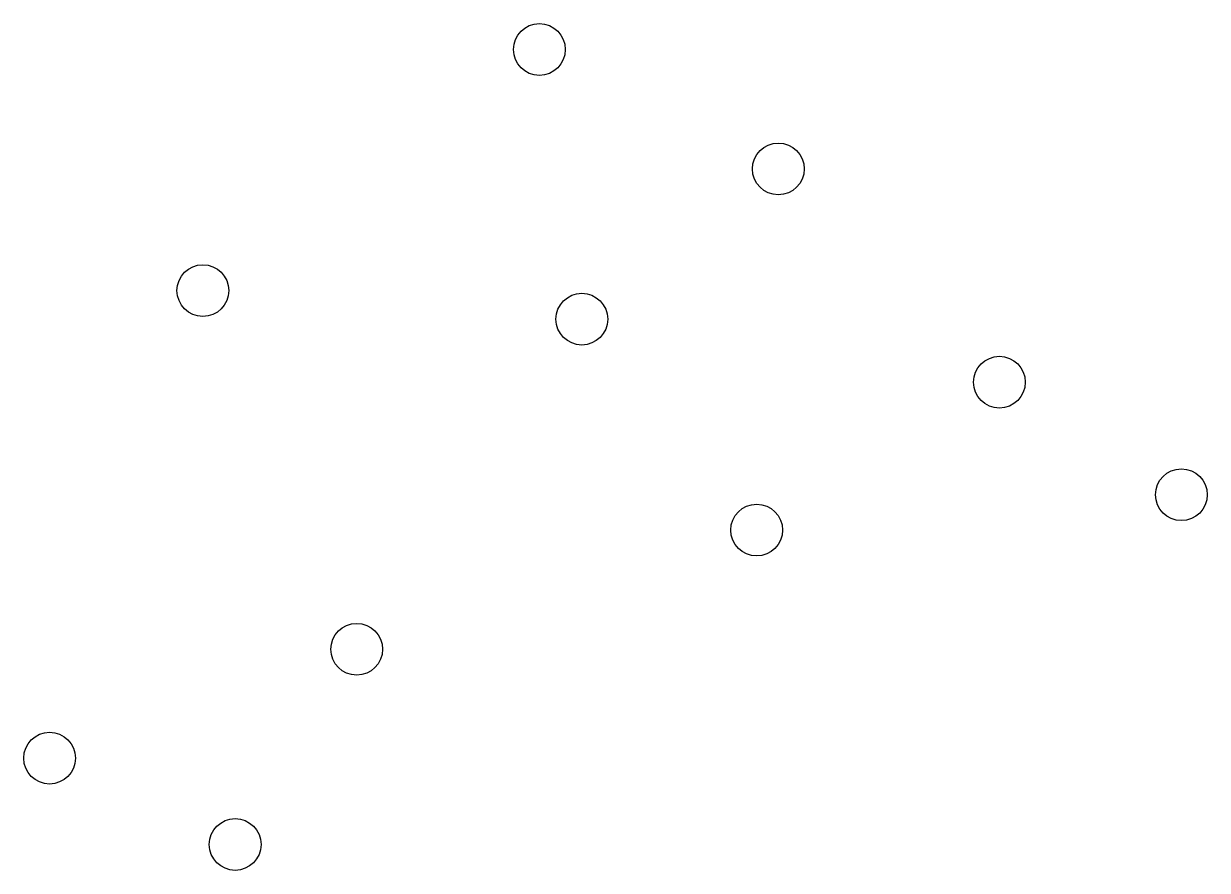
# Model space of a CAD drawing. Header units: millimetres. Extents: x 244 to 358, y -210 to -128.
import ezdxf

# ---------------------------------------------------------------- set-up
doc = ezdxf.new("R2010")
doc.units = ezdxf.units.MM

msp = doc.modelspace()

# ---------------------------------------------------------------- linework, layer by layer
for centre in [(293.76, -130.53), (316.84, -142.07), (261.25, -153.82), (297.86, -156.58), (338.2, -162.67), (355.78, -173.54), (314.75, -176.96), (276.11, -188.47), (246.44, -198.99), (264.37, -207.33)]:
    msp.add_circle(centre, 2.5)

doc.saveas('drawing.dxf')
